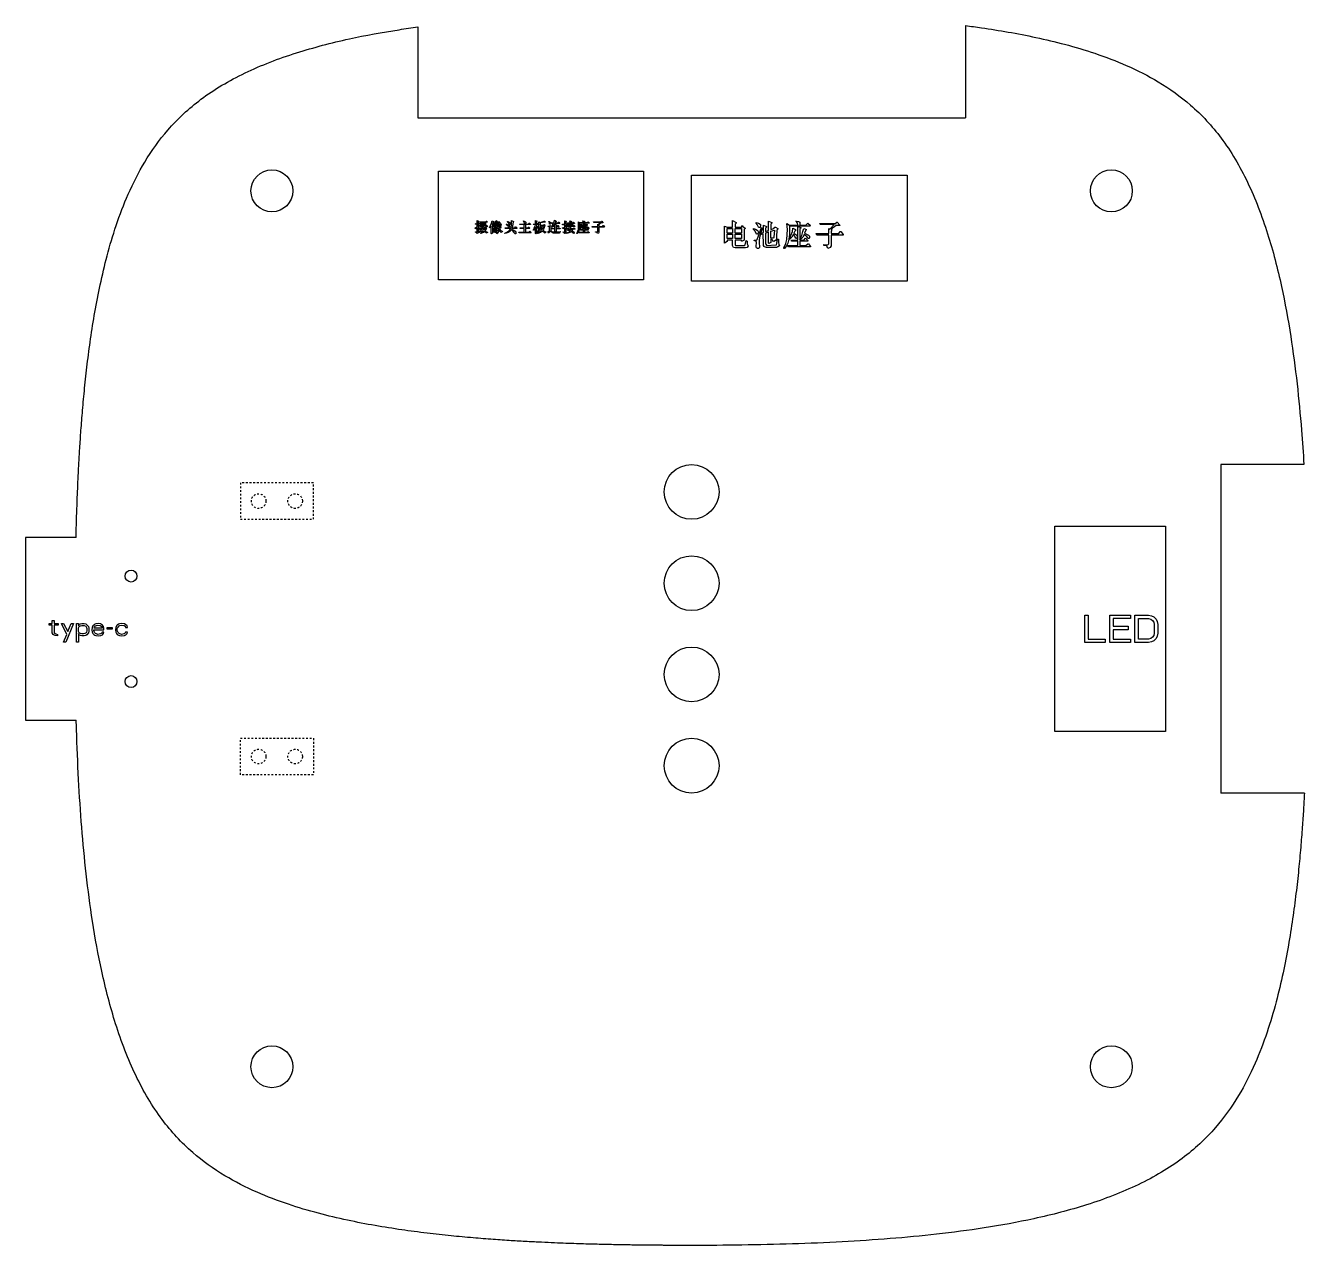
# Model space of a CAD drawing. Header units: millimetres. Extents: x 144 to 375, y 117 to 190.
# Drawn here: x 143.9 to 214, y 116.8 to 183.6 of the extents above; entities that cross this region are included whole.
import ezdxf

# ---------------------------------------------------------------- set-up
doc = ezdxf.new("R2010")
doc.units = ezdxf.units.MM
doc.linetypes.add('HIDDEN', pattern=[0.2, 0.1, -0.1])
doc.layers.add('DEFAULT_2', color=8, linetype='HIDDEN')

msp = doc.modelspace()

# ---------------------------------------------------------------- linework, layer by layer
at = {"color": 7, "linetype": 'Continuous'}
for p, q in [((195.372, 183.628), (195.372, 178.571)), ((165.372, 183.552), (165.372, 178.571)), ((165.372, 178.571), (195.372, 178.571)), ((213.923, 159.571), (209.372, 159.571)), ((209.372, 159.571), (209.372, 141.571)), ((143.872, 155.571), (143.872, 145.571)), ((146.638, 155.571), (143.872, 155.571)), ((143.872, 145.571), (146.648, 145.571)), ((213.953, 141.571), (209.372, 141.571))]:
    msp.add_line(p, q, dxfattribs=at)
at = {"color": 4, "linetype": 'Continuous'}
for p, q in [((166.501, 169.694), (166.501, 175.644)), ((166.501, 175.644), (177.739, 175.644)), ((177.739, 175.644), (177.739, 169.694)), ((180.372, 169.613), (180.372, 175.439)), ((180.372, 175.439), (192.19, 175.439)), ((192.19, 175.439), (192.19, 169.613)), ((168.501, 172.537), (168.615, 172.6)), ((168.539, 172.486), (168.501, 172.537)), ((168.539, 172.74), (168.513, 172.765)), ((168.513, 172.765), (168.615, 172.765)), ((168.615, 172.74), (168.539, 172.74)), ((168.615, 172.549), (168.539, 172.486)), ((168.615, 172.765), (168.615, 172.943)), ((168.615, 172.943), (168.691, 172.918)), ((168.615, 172.6), (168.615, 172.74)), ((168.615, 172.321), (168.615, 172.549)), ((168.691, 172.905), (168.678, 172.88)), ((168.678, 172.88), (168.678, 172.765)), ((168.678, 172.765), (168.691, 172.765)), ((168.678, 172.74), (168.678, 172.626)), ((168.767, 172.74), (168.678, 172.74)), ((168.678, 172.626), (168.755, 172.664)), ((168.767, 172.651), (168.678, 172.588)), ((168.678, 172.588), (168.678, 172.296)), ((168.691, 172.918), (168.691, 172.905)), ((168.691, 172.765), (168.729, 172.803)), ((168.716, 172.524), (168.704, 172.549)), ((168.704, 172.549), (168.856, 172.549)), ((168.856, 172.524), (168.716, 172.524)), ((168.729, 172.803), (168.78, 172.753)), ((168.755, 172.854), (168.742, 172.88)), ((168.742, 172.88), (169.085, 172.88)), ((168.755, 172.486), (168.742, 172.499)), ((168.742, 172.499), (168.755, 172.499)), ((168.818, 172.854), (168.755, 172.854)), ((168.755, 172.664), (168.767, 172.664)), ((168.755, 172.499), (168.831, 172.448)), ((168.805, 172.41), (168.755, 172.486)), ((168.78, 172.753), (168.767, 172.74)), ((168.767, 172.664), (168.767, 172.651)), ((168.78, 172.626), (168.767, 172.651)), ((168.767, 172.651), (168.818, 172.651)), ((169.009, 172.626), (168.78, 172.626)), ((168.78, 172.372), (168.805, 172.41)), ((168.818, 172.651), (168.818, 172.854)), ((168.831, 172.448), (168.856, 172.524)), ((168.856, 172.549), (168.869, 172.575)), ((168.869, 172.575), (168.882, 172.575)), ((168.894, 172.511), (168.869, 172.41)), ((168.869, 172.41), (168.894, 172.384)), ((168.882, 172.803), (168.882, 172.854)), ((168.882, 172.854), (169.009, 172.854)), ((169.009, 172.803), (168.882, 172.803)), ((168.882, 172.727), (168.882, 172.778)), ((168.882, 172.778), (169.009, 172.778)), ((169.009, 172.727), (168.882, 172.727)), ((168.882, 172.651), (168.882, 172.702)), ((168.882, 172.702), (169.009, 172.702)), ((169.009, 172.651), (168.882, 172.651)), ((168.882, 172.575), (168.92, 172.524)), ((168.92, 172.524), (168.894, 172.511)), ((168.92, 172.524), (168.92, 172.549)), ((168.92, 172.549), (169.072, 172.549)), ((168.958, 172.524), (168.92, 172.524)), ((168.97, 172.473), (168.958, 172.524)), ((168.996, 172.397), (168.97, 172.473)), ((169.021, 172.422), (168.983, 172.524)), ((168.983, 172.524), (169.072, 172.524)), ((169.009, 172.854), (169.009, 172.803)), ((169.009, 172.778), (169.009, 172.727)), ((169.009, 172.702), (169.009, 172.651)), ((169.009, 172.562), (169.009, 172.626)), ((169.021, 172.562), (169.009, 172.562)), ((169.072, 172.575), (169.021, 172.562)), ((169.072, 172.524), (169.021, 172.422)), ((169.123, 172.511), (169.059, 172.384)), ((169.072, 172.854), (169.072, 172.651)), ((169.161, 172.854), (169.072, 172.854)), ((169.072, 172.651), (169.11, 172.651)), ((169.072, 172.626), (169.072, 172.575)), ((169.199, 172.626), (169.072, 172.626)), ((169.072, 172.549), (169.097, 172.575)), ((169.085, 172.88), (169.11, 172.918)), ((169.097, 172.575), (169.148, 172.524)), ((169.11, 172.918), (169.123, 172.918)), ((169.11, 172.651), (169.136, 172.689)), ((169.123, 172.918), (169.174, 172.867)), ((169.148, 172.524), (169.123, 172.511)), ((169.136, 172.689), (169.199, 172.626)), ((169.174, 172.867), (169.161, 172.854)), ((169.288, 172.549), (169.351, 172.676)), ((169.339, 172.588), (169.288, 172.537)), ((169.288, 172.537), (169.288, 172.549)), ((169.389, 172.651), (169.339, 172.588)), ((169.351, 172.676), (169.402, 172.803)), ((169.389, 172.232), (169.389, 172.651)), ((169.402, 172.803), (169.44, 172.93)), ((169.44, 172.93), (169.516, 172.892)), ((169.491, 172.842), (169.44, 172.727)), ((169.44, 172.727), (169.466, 172.715)), ((169.466, 172.702), (169.453, 172.676)), ((169.453, 172.676), (169.453, 172.245)), ((169.466, 172.715), (169.466, 172.702)), ((169.478, 172.727), (169.567, 172.803)), ((169.542, 172.74), (169.478, 172.715)), ((169.478, 172.715), (169.478, 172.727)), ((169.478, 172.499), (169.555, 172.524)), ((169.478, 172.486), (169.478, 172.499)), ((169.491, 172.473), (169.478, 172.486)), ((169.478, 172.397), (169.491, 172.41)), ((169.516, 172.88), (169.491, 172.842)), ((169.529, 172.486), (169.491, 172.473)), ((169.491, 172.41), (169.58, 172.461)), ((169.58, 172.41), (169.491, 172.384)), ((169.516, 172.892), (169.516, 172.88)), ((169.593, 172.511), (169.529, 172.486)), ((169.542, 172.575), (169.542, 172.74)), ((169.555, 172.575), (169.542, 172.575)), ((169.593, 172.588), (169.555, 172.575)), ((169.555, 172.524), (169.618, 172.575)), ((169.567, 172.803), (169.631, 172.88)), ((169.567, 172.359), (169.643, 172.41)), ((169.58, 172.765), (169.643, 172.829)), ((169.593, 172.753), (169.58, 172.765)), ((169.58, 172.461), (169.656, 172.511)), ((169.643, 172.448), (169.58, 172.41)), ((169.72, 172.753), (169.593, 172.753)), ((169.593, 172.651), (169.593, 172.727)), ((169.593, 172.727), (169.694, 172.727)), ((169.682, 172.651), (169.593, 172.651)), ((169.593, 172.626), (169.593, 172.588)), ((169.656, 172.626), (169.593, 172.626)), ((169.669, 172.562), (169.593, 172.511)), ((169.618, 172.575), (169.656, 172.626)), ((169.631, 172.88), (169.656, 172.943)), ((169.643, 172.829), (169.783, 172.829)), ((169.707, 172.511), (169.643, 172.448)), ((169.643, 172.41), (169.72, 172.486)), ((169.656, 172.943), (169.72, 172.905)), ((169.656, 172.511), (169.682, 172.537)), ((169.732, 172.422), (169.656, 172.359)), ((169.682, 172.537), (169.669, 172.562)), ((169.694, 172.88), (169.682, 172.854)), ((169.682, 172.854), (169.796, 172.854)), ((169.694, 172.727), (169.682, 172.651)), ((169.72, 172.905), (169.694, 172.88)), ((169.72, 172.626), (169.694, 172.588)), ((169.694, 172.588), (169.745, 172.537)), ((169.72, 172.486), (169.707, 172.511)), ((169.745, 172.791), (169.72, 172.753)), ((169.872, 172.626), (169.72, 172.626)), ((169.72, 172.321), (169.732, 172.422)), ((169.732, 172.651), (169.758, 172.727)), ((169.872, 172.651), (169.732, 172.651)), ((169.783, 172.829), (169.745, 172.791)), ((169.745, 172.537), (169.77, 172.524)), ((169.809, 172.791), (169.758, 172.753)), ((169.758, 172.753), (169.859, 172.753)), ((169.758, 172.727), (169.872, 172.727)), ((169.77, 172.524), (169.872, 172.6)), ((169.77, 172.499), (169.796, 172.41)), ((169.796, 172.499), (169.77, 172.499)), ((169.796, 172.41), (169.783, 172.321)), ((169.796, 172.854), (169.821, 172.892)), ((169.809, 172.435), (169.796, 172.499)), ((169.872, 172.829), (169.809, 172.791)), ((169.847, 172.372), (169.809, 172.435)), ((169.821, 172.892), (169.821, 172.88)), ((169.821, 172.88), (169.885, 172.829)), ((169.885, 172.524), (169.821, 172.511)), ((169.821, 172.511), (169.872, 172.435)), ((169.859, 172.753), (169.885, 172.791)), ((169.885, 172.829), (169.872, 172.829)), ((169.872, 172.727), (169.872, 172.651)), ((169.872, 172.613), (169.872, 172.626)), ((169.923, 172.626), (169.872, 172.613)), ((169.872, 172.6), (169.923, 172.562)), ((169.872, 172.435), (169.91, 172.397)), ((169.885, 172.791), (169.936, 172.753)), ((169.923, 172.549), (169.885, 172.524)), ((169.948, 172.753), (169.923, 172.727)), ((169.923, 172.727), (169.923, 172.626)), ((169.923, 172.562), (169.923, 172.549)), ((169.936, 172.753), (169.948, 172.753)), ((170.164, 172.511), (170.139, 172.537)), ((170.139, 172.537), (170.469, 172.537)), ((170.456, 172.511), (170.164, 172.511)), ((170.215, 172.727), (170.228, 172.74)), ((170.329, 172.613), (170.215, 172.727)), ((170.228, 172.74), (170.342, 172.689)), ((170.278, 172.88), (170.278, 172.892)), ((170.278, 172.892), (170.291, 172.892)), ((170.291, 172.867), (170.278, 172.88)), ((170.291, 172.892), (170.405, 172.842)), ((170.329, 172.816), (170.291, 172.867)), ((170.367, 172.753), (170.329, 172.816)), ((170.342, 172.575), (170.329, 172.613)), ((170.342, 172.689), (170.38, 172.676)), ((170.355, 172.562), (170.342, 172.575)), ((170.38, 172.575), (170.355, 172.562)), ((170.355, 172.372), (170.418, 172.435)), ((170.38, 172.727), (170.367, 172.753)), ((170.393, 172.715), (170.38, 172.727)), ((170.38, 172.676), (170.393, 172.651)), ((170.393, 172.613), (170.38, 172.575)), ((170.418, 172.715), (170.393, 172.715)), ((170.393, 172.651), (170.393, 172.613)), ((170.405, 172.842), (170.431, 172.791)), ((170.431, 172.753), (170.418, 172.715)), ((170.418, 172.435), (170.456, 172.511)), ((170.494, 172.435), (170.418, 172.346)), ((170.431, 172.791), (170.431, 172.753)), ((170.469, 172.537), (170.494, 172.664)), ((170.494, 172.664), (170.507, 172.943)), ((170.57, 172.384), (170.494, 172.435)), ((170.507, 172.943), (170.609, 172.892)), ((170.532, 172.511), (170.507, 172.473)), ((170.507, 172.473), (170.621, 172.41)), ((170.596, 172.854), (170.532, 172.537)), ((170.532, 172.537), (170.685, 172.537)), ((170.799, 172.511), (170.532, 172.511)), ((170.609, 172.88), (170.596, 172.854)), ((170.609, 172.892), (170.609, 172.88)), ((170.621, 172.41), (170.71, 172.359)), ((170.685, 172.537), (170.723, 172.6)), ((170.723, 172.6), (170.736, 172.6)), ((170.736, 172.6), (170.812, 172.524)), ((170.812, 172.524), (170.799, 172.511)), ((170.951, 172.727), (170.939, 172.753)), ((170.939, 172.753), (171.421, 172.753)), ((171.193, 172.727), (170.951, 172.727)), ((170.977, 172.511), (170.977, 172.537)), ((170.977, 172.537), (171.193, 172.537)), ((171.193, 172.511), (170.977, 172.511)), ((171.155, 172.918), (171.167, 172.93)), ((171.193, 172.842), (171.155, 172.918)), ((171.167, 172.93), (171.231, 172.892)), ((171.205, 172.803), (171.193, 172.842)), ((171.193, 172.537), (171.193, 172.727)), ((171.193, 172.308), (171.193, 172.511)), ((171.218, 172.778), (171.205, 172.803)), ((171.231, 172.765), (171.218, 172.778)), ((171.231, 172.892), (171.269, 172.867)), ((171.256, 172.778), (171.231, 172.765)), ((171.282, 172.803), (171.256, 172.778)), ((171.269, 172.867), (171.282, 172.854)), ((171.269, 172.727), (171.269, 172.537)), ((171.536, 172.727), (171.269, 172.727)), ((171.269, 172.537), (171.396, 172.537)), ((171.269, 172.511), (171.269, 172.308)), ((171.485, 172.511), (171.269, 172.511)), ((171.282, 172.854), (171.282, 172.803)), ((171.396, 172.537), (171.434, 172.588)), ((171.421, 172.753), (171.472, 172.803)), ((171.434, 172.588), (171.447, 172.588)), ((171.447, 172.588), (171.497, 172.524)), ((171.472, 172.803), (171.485, 172.803)), ((171.485, 172.803), (171.548, 172.74)), ((171.497, 172.524), (171.485, 172.511)), ((171.548, 172.74), (171.536, 172.727)), ((171.701, 172.727), (171.688, 172.753)), ((171.688, 172.753), (171.815, 172.753)), ((171.688, 172.41), (171.751, 172.524)), ((171.701, 172.41), (171.688, 172.41)), ((171.815, 172.727), (171.701, 172.727)), ((171.777, 172.499), (171.701, 172.41)), ((171.751, 172.524), (171.789, 172.626)), ((171.815, 172.575), (171.777, 172.499)), ((171.789, 172.626), (171.815, 172.727)), ((171.815, 172.753), (171.815, 172.943)), ((171.815, 172.943), (171.904, 172.905)), ((171.815, 172.232), (171.815, 172.575)), ((171.904, 172.905), (171.878, 172.867)), ((171.878, 172.867), (171.878, 172.753)), ((171.878, 172.753), (171.916, 172.753)), ((171.878, 172.727), (171.878, 172.638)), ((171.993, 172.727), (171.878, 172.727)), ((171.878, 172.638), (171.929, 172.626)), ((171.878, 172.613), (171.878, 172.245)), ((171.916, 172.575), (171.878, 172.613)), ((171.916, 172.753), (171.942, 172.791)), ((171.929, 172.537), (171.916, 172.575)), ((171.929, 172.626), (171.967, 172.6)), ((171.942, 172.511), (171.929, 172.537)), ((171.942, 172.791), (171.955, 172.791)), ((171.955, 172.511), (171.942, 172.511)), ((171.955, 172.791), (171.993, 172.74)), ((171.98, 172.524), (171.955, 172.511)), ((171.955, 172.359), (171.993, 172.435)), ((171.967, 172.6), (171.993, 172.549)), ((171.993, 172.549), (171.98, 172.524)), ((171.993, 172.74), (171.993, 172.727)), ((171.993, 172.435), (172.005, 172.537)), ((172.005, 172.537), (172.005, 172.88)), ((172.005, 172.88), (172.069, 172.842)), ((172.056, 172.486), (172.005, 172.359)), ((172.069, 172.651), (172.056, 172.486)), ((172.069, 172.842), (172.297, 172.918)), ((172.348, 172.854), (172.069, 172.816)), ((172.069, 172.816), (172.069, 172.689)), ((172.069, 172.689), (172.247, 172.689)), ((172.094, 172.651), (172.069, 172.651)), ((172.107, 172.537), (172.094, 172.651)), ((172.094, 172.346), (172.145, 172.41)), ((172.12, 172.473), (172.107, 172.537)), ((172.12, 172.6), (172.12, 172.651)), ((172.12, 172.651), (172.234, 172.651)), ((172.158, 172.511), (172.12, 172.6)), ((172.145, 172.41), (172.12, 172.473)), ((172.183, 172.461), (172.158, 172.511)), ((172.209, 172.511), (172.183, 172.461)), ((172.221, 172.562), (172.209, 172.511)), ((172.234, 172.651), (172.221, 172.562)), ((172.259, 172.473), (172.221, 172.41)), ((172.221, 172.41), (172.272, 172.372)), ((172.247, 172.689), (172.272, 172.727)), ((172.285, 172.537), (172.259, 172.473)), ((172.272, 172.727), (172.285, 172.727)), ((172.285, 172.727), (172.336, 172.664)), ((172.31, 172.638), (172.285, 172.537)), ((172.297, 172.918), (172.31, 172.918)), ((172.31, 172.918), (172.348, 172.867)), ((172.336, 172.664), (172.31, 172.638)), ((172.348, 172.867), (172.348, 172.854)), ((172.501, 172.613), (172.488, 172.638)), ((172.488, 172.638), (172.589, 172.638)), ((172.589, 172.613), (172.501, 172.613)), ((172.539, 172.88), (172.539, 172.892)), ((172.539, 172.892), (172.564, 172.892)), ((172.577, 172.842), (172.539, 172.88)), ((172.564, 172.892), (172.628, 172.854)), ((172.577, 172.765), (172.577, 172.842)), ((172.589, 172.753), (172.577, 172.765)), ((172.628, 172.753), (172.589, 172.753)), ((172.589, 172.638), (172.615, 172.676)), ((172.589, 172.384), (172.589, 172.613)), ((172.615, 172.676), (172.628, 172.676)), ((172.628, 172.854), (172.653, 172.829)), ((172.653, 172.778), (172.628, 172.753)), ((172.628, 172.676), (172.678, 172.626)), ((172.653, 172.829), (172.666, 172.803)), ((172.666, 172.803), (172.653, 172.778)), ((172.678, 172.626), (172.653, 172.6)), ((172.653, 172.6), (172.653, 172.397)), ((172.691, 172.486), (172.678, 172.511)), ((172.678, 172.511), (172.882, 172.511)), ((172.704, 172.778), (172.691, 172.816)), ((172.691, 172.816), (172.818, 172.816)), ((172.882, 172.486), (172.691, 172.486)), ((172.793, 172.778), (172.704, 172.778)), ((172.704, 172.626), (172.729, 172.638)), ((172.742, 172.575), (172.704, 172.626)), ((172.729, 172.638), (172.793, 172.778)), ((172.78, 172.613), (172.742, 172.575)), ((172.882, 172.613), (172.78, 172.613)), ((172.869, 172.778), (172.793, 172.638)), ((172.793, 172.638), (172.882, 172.638)), ((172.818, 172.816), (172.856, 172.956)), ((172.856, 172.956), (172.945, 172.905)), ((173.148, 172.778), (172.869, 172.778)), ((172.882, 172.638), (172.882, 172.74)), ((172.882, 172.74), (172.97, 172.715)), ((172.882, 172.511), (172.882, 172.613)), ((172.882, 172.334), (172.882, 172.486)), ((172.92, 172.867), (172.894, 172.816)), ((172.894, 172.816), (173.034, 172.816)), ((172.945, 172.892), (172.92, 172.867)), ((172.945, 172.905), (172.945, 172.892)), ((172.97, 172.702), (172.945, 172.676)), ((172.945, 172.676), (172.945, 172.638)), ((172.945, 172.638), (173.009, 172.638)), ((172.945, 172.613), (172.945, 172.511)), ((173.097, 172.613), (172.945, 172.613)), ((172.945, 172.511), (173.047, 172.511)), ((172.945, 172.486), (172.945, 172.346)), ((173.161, 172.486), (172.945, 172.486)), ((172.97, 172.715), (172.97, 172.702)), ((173.009, 172.638), (173.047, 172.676)), ((173.034, 172.816), (173.085, 172.854)), ((173.047, 172.676), (173.059, 172.676)), ((173.047, 172.511), (173.085, 172.562)), ((173.059, 172.676), (173.11, 172.626)), ((173.085, 172.854), (173.097, 172.854)), ((173.085, 172.562), (173.097, 172.549)), ((173.097, 172.854), (173.148, 172.791)), ((173.11, 172.626), (173.097, 172.613)), ((173.097, 172.549), (173.161, 172.499)), ((173.148, 172.791), (173.148, 172.778)), ((173.161, 172.499), (173.161, 172.486)), ((173.288, 172.549), (173.415, 172.575)), ((173.313, 172.486), (173.288, 172.549)), ((173.301, 172.715), (173.301, 172.74)), ((173.301, 172.74), (173.415, 172.74)), ((173.415, 172.715), (173.301, 172.715)), ((173.415, 172.524), (173.313, 172.486)), ((173.415, 172.74), (173.415, 172.93)), ((173.415, 172.93), (173.491, 172.905)), ((173.415, 172.575), (173.415, 172.715)), ((173.415, 172.321), (173.415, 172.524)), ((173.491, 172.892), (173.478, 172.867)), ((173.478, 172.867), (173.478, 172.74)), ((173.478, 172.74), (173.504, 172.74)), ((173.478, 172.715), (173.478, 172.588)), ((173.593, 172.715), (173.478, 172.715)), ((173.478, 172.588), (173.555, 172.613)), ((173.567, 172.6), (173.478, 172.549)), ((173.478, 172.549), (173.478, 172.308)), ((173.491, 172.905), (173.491, 172.892)), ((173.504, 172.74), (173.529, 172.791)), ((173.504, 172.473), (173.504, 172.511)), ((173.504, 172.511), (173.643, 172.511)), ((173.631, 172.473), (173.504, 172.473)), ((173.516, 172.626), (173.516, 172.651)), ((173.516, 172.651), (173.758, 172.651)), ((173.682, 172.626), (173.516, 172.626)), ((173.529, 172.791), (173.593, 172.727)), ((173.555, 172.613), (173.567, 172.6)), ((173.58, 172.791), (173.567, 172.816)), ((173.567, 172.816), (173.859, 172.816)), ((173.809, 172.791), (173.58, 172.791)), ((173.593, 172.727), (173.593, 172.715)), ((173.593, 172.397), (173.631, 172.473)), ((173.605, 172.765), (173.618, 172.778)), ((173.643, 172.715), (173.605, 172.765)), ((173.618, 172.778), (173.631, 172.778)), ((173.631, 172.778), (173.694, 172.74)), ((173.643, 172.664), (173.643, 172.715)), ((173.656, 172.651), (173.643, 172.664)), ((173.643, 172.511), (173.682, 172.626)), ((173.656, 172.41), (173.694, 172.473)), ((173.745, 172.384), (173.656, 172.41)), ((173.694, 172.918), (173.694, 172.93)), ((173.694, 172.93), (173.758, 172.905)), ((173.72, 172.842), (173.694, 172.918)), ((173.694, 172.74), (173.694, 172.715)), ((173.694, 172.715), (173.707, 172.689)), ((173.707, 172.689), (173.694, 172.651)), ((173.694, 172.473), (173.796, 172.473)), ((173.732, 172.575), (173.707, 172.511)), ((173.707, 172.511), (173.885, 172.511)), ((173.745, 172.829), (173.72, 172.842)), ((173.72, 172.626), (173.758, 172.6)), ((173.986, 172.626), (173.72, 172.626)), ((173.758, 172.588), (173.732, 172.575)), ((173.77, 172.829), (173.745, 172.829)), ((173.796, 172.473), (173.745, 172.384)), ((173.758, 172.905), (173.783, 172.892)), ((173.758, 172.651), (173.809, 172.791)), ((173.758, 172.6), (173.758, 172.588)), ((173.796, 172.842), (173.77, 172.829)), ((173.783, 172.892), (173.796, 172.867)), ((173.796, 172.867), (173.796, 172.842)), ((173.847, 172.715), (173.796, 172.651)), ((173.796, 172.651), (173.885, 172.651)), ((173.859, 172.473), (173.809, 172.372)), ((173.821, 172.791), (173.885, 172.753)), ((173.948, 172.791), (173.821, 172.791)), ((173.885, 172.74), (173.847, 172.715)), ((173.859, 172.816), (173.897, 172.854)), ((173.974, 172.473), (173.859, 172.473)), ((173.885, 172.753), (173.885, 172.74)), ((173.885, 172.651), (173.91, 172.689)), ((173.885, 172.511), (173.91, 172.549)), ((173.897, 172.854), (173.961, 172.803)), ((173.91, 172.689), (173.923, 172.689)), ((173.91, 172.549), (173.923, 172.549)), ((173.923, 172.689), (173.986, 172.626)), ((173.923, 172.549), (173.986, 172.486)), ((173.961, 172.803), (173.948, 172.791)), ((173.986, 172.486), (173.974, 172.473)), ((174.139, 172.359), (174.164, 172.461)), ((174.177, 172.715), (174.164, 172.867)), ((174.164, 172.867), (174.228, 172.829)), ((174.164, 172.461), (174.177, 172.715)), ((174.215, 172.473), (174.189, 172.372)), ((174.228, 172.588), (174.215, 172.473)), ((174.228, 172.829), (174.443, 172.829)), ((174.228, 172.803), (174.228, 172.588)), ((174.748, 172.803), (174.228, 172.803)), ((174.228, 172.473), (174.266, 172.562)), ((174.291, 172.524), (174.228, 172.461)), ((174.228, 172.461), (174.228, 172.473)), ((174.266, 172.562), (174.304, 172.664)), ((174.278, 172.422), (174.278, 172.448)), ((174.278, 172.448), (174.443, 172.448)), ((174.443, 172.422), (174.278, 172.422)), ((174.329, 172.6), (174.291, 172.524)), ((174.304, 172.664), (174.316, 172.753)), ((174.316, 172.753), (174.38, 172.715)), ((174.367, 172.537), (174.329, 172.6)), ((174.367, 172.676), (174.342, 172.626)), ((174.342, 172.626), (174.393, 172.588)), ((174.393, 172.702), (174.367, 172.676)), ((174.393, 172.499), (174.367, 172.537)), ((174.38, 172.715), (174.393, 172.702)), ((174.405, 172.918), (174.393, 172.93)), ((174.393, 172.93), (174.456, 172.918)), ((174.393, 172.588), (174.418, 172.562)), ((174.405, 172.486), (174.393, 172.499)), ((174.431, 172.88), (174.405, 172.918)), ((174.418, 172.499), (174.405, 172.486)), ((174.418, 172.562), (174.431, 172.537)), ((174.431, 172.537), (174.418, 172.499)), ((174.443, 172.842), (174.431, 172.88)), ((174.443, 172.829), (174.443, 172.842)), ((174.443, 172.448), (174.443, 172.791)), ((174.443, 172.791), (174.52, 172.765)), ((174.443, 172.308), (174.443, 172.422)), ((174.456, 172.918), (174.494, 172.905)), ((174.494, 172.905), (174.494, 172.829)), ((174.494, 172.829), (174.647, 172.829)), ((174.52, 172.753), (174.494, 172.74)), ((174.494, 172.74), (174.494, 172.448)), ((174.494, 172.473), (174.545, 172.562)), ((174.507, 172.461), (174.494, 172.473)), ((174.494, 172.448), (174.596, 172.448)), ((174.494, 172.422), (174.494, 172.308)), ((174.697, 172.422), (174.494, 172.422)), ((174.57, 172.524), (174.507, 172.461)), ((174.52, 172.765), (174.52, 172.753)), ((174.545, 172.562), (174.57, 172.664)), ((174.57, 172.664), (174.596, 172.74)), ((174.609, 172.6), (174.57, 172.524)), ((174.596, 172.74), (174.659, 172.715)), ((174.596, 172.448), (174.634, 172.499)), ((174.647, 172.702), (174.609, 172.626)), ((174.609, 172.626), (174.71, 172.575)), ((174.621, 172.575), (174.609, 172.6)), ((174.672, 172.537), (174.621, 172.575)), ((174.634, 172.499), (174.697, 172.435)), ((174.647, 172.829), (174.697, 172.88)), ((174.659, 172.715), (174.647, 172.702)), ((174.697, 172.499), (174.672, 172.537)), ((174.697, 172.88), (174.761, 172.816)), ((174.71, 172.486), (174.697, 172.499)), ((174.697, 172.435), (174.697, 172.422)), ((174.71, 172.575), (174.736, 172.549)), ((174.723, 172.486), (174.71, 172.486)), ((174.736, 172.511), (174.723, 172.486)), ((174.736, 172.549), (174.736, 172.511)), ((174.761, 172.816), (174.748, 172.803)), ((174.926, 172.575), (174.913, 172.613)), ((174.913, 172.613), (175.231, 172.613)), ((175.231, 172.575), (174.926, 172.575)), ((175.015, 172.842), (175.002, 172.867)), ((175.002, 172.867), (175.409, 172.867)), ((175.37, 172.842), (175.015, 172.842)), ((175.231, 172.613), (175.231, 172.74)), ((175.231, 172.74), (175.256, 172.727)), ((175.231, 172.346), (175.231, 172.575)), ((175.256, 172.727), (175.37, 172.842)), ((175.421, 172.816), (175.294, 172.727)), ((175.294, 172.727), (175.307, 172.702)), ((175.307, 172.702), (175.294, 172.676)), ((175.294, 172.676), (175.294, 172.613)), ((175.294, 172.613), (175.485, 172.613)), ((175.294, 172.575), (175.294, 172.296)), ((175.599, 172.575), (175.294, 172.575)), ((175.409, 172.867), (175.434, 172.905)), ((175.51, 172.816), (175.421, 172.816)), ((175.434, 172.905), (175.447, 172.905)), ((175.447, 172.905), (175.51, 172.829)), ((175.485, 172.613), (175.523, 172.664)), ((175.51, 172.829), (175.51, 172.816)), ((175.523, 172.664), (175.536, 172.664)), ((175.536, 172.664), (175.599, 172.588)), ((175.599, 172.588), (175.599, 172.575)), ((182.182, 171.713), (182.182, 172.641)), ((182.182, 172.641), (182.318, 172.587)), ((182.318, 172.587), (182.618, 172.587)), ((182.318, 172.259), (182.318, 172.505)), ((182.318, 172.505), (182.618, 172.505)), ((182.618, 172.587), (182.618, 172.942)), ((182.618, 172.942), (182.81, 172.833)), ((182.618, 172.505), (182.618, 172.259)), ((182.81, 172.805), (182.755, 172.751)), ((182.755, 172.751), (182.755, 172.587)), ((182.755, 172.587), (183.11, 172.587)), ((182.755, 172.259), (182.755, 172.505)), ((182.755, 172.505), (183.11, 172.505)), ((182.81, 172.833), (182.81, 172.805)), ((183.11, 172.587), (183.164, 172.669)), ((183.11, 172.505), (183.11, 172.259)), ((183.164, 172.669), (183.164, 172.641)), ((183.164, 172.641), (183.301, 172.532)), ((183.301, 172.505), (183.246, 172.45)), ((183.246, 172.45), (183.246, 171.877)), ((183.301, 172.532), (183.301, 172.505)), ((183.765, 172.45), (183.765, 172.505)), ((183.765, 172.505), (183.874, 172.478)), ((183.847, 172.368), (183.765, 172.45)), ((183.874, 172.478), (183.956, 172.423)), ((183.902, 172.805), (183.902, 172.833)), ((183.902, 172.833), (184.038, 172.805)), ((183.956, 172.723), (183.902, 172.805)), ((184.038, 172.587), (183.956, 172.723)), ((183.956, 171.904), (184.202, 172.56)), ((183.956, 172.423), (184.011, 172.368)), ((184.038, 172.805), (184.12, 172.751)), ((184.065, 172.56), (184.038, 172.587)), ((184.12, 172.56), (184.065, 172.56)), ((184.229, 172.532), (184.093, 172.013)), ((184.12, 172.751), (184.147, 172.723)), ((184.147, 172.669), (184.12, 172.56)), ((184.147, 172.723), (184.147, 172.669)), ((184.202, 172.56), (184.229, 172.532)), ((184.311, 172.286), (184.311, 172.696)), ((184.311, 172.696), (184.475, 172.614)), ((184.475, 172.587), (184.42, 172.532)), ((184.42, 172.532), (184.42, 172.341)), ((184.475, 172.614), (184.475, 172.587)), ((184.584, 172.396), (184.584, 172.914)), ((184.584, 172.914), (184.775, 172.833)), ((184.775, 172.805), (184.721, 172.751)), ((184.721, 172.751), (184.721, 172.45)), ((184.721, 172.45), (184.884, 172.505)), ((184.721, 172.368), (184.912, 172.423)), ((184.775, 172.833), (184.775, 172.805)), ((184.884, 172.505), (184.939, 172.587)), ((184.912, 172.423), (184.884, 172.041)), ((184.939, 172.587), (184.966, 172.587)), ((184.966, 172.587), (185.103, 172.505)), ((185.048, 172.423), (185.021, 172.068)), ((185.103, 172.478), (185.048, 172.423)), ((185.103, 172.505), (185.103, 172.478)), ((185.622, 172.45), (185.594, 172.778)), ((185.594, 172.778), (185.731, 172.696)), ((185.594, 171.904), (185.622, 172.45)), ((185.731, 172.696), (186.195, 172.696)), ((185.731, 172.641), (185.731, 172.177)), ((186.85, 172.641), (185.731, 172.641)), ((185.895, 172.341), (185.922, 172.532)), ((185.922, 172.532), (186.058, 172.45)), ((186.086, 172.423), (186.031, 172.368)), ((186.058, 172.45), (186.086, 172.423)), ((186.113, 172.887), (186.086, 172.914)), ((186.086, 172.914), (186.222, 172.887)), ((186.168, 172.805), (186.113, 172.887)), ((186.195, 172.723), (186.168, 172.805)), ((186.195, 172.696), (186.195, 172.723)), ((186.195, 171.877), (186.195, 172.614)), ((186.195, 172.614), (186.359, 172.56)), ((186.222, 172.887), (186.304, 172.86)), ((186.304, 172.86), (186.304, 172.696)), ((186.304, 172.696), (186.632, 172.696)), ((186.359, 172.532), (186.304, 172.505)), ((186.304, 172.505), (186.304, 171.877)), ((186.359, 172.56), (186.359, 172.532)), ((186.468, 172.341), (186.523, 172.505)), ((186.523, 172.505), (186.659, 172.45)), ((186.632, 172.423), (186.55, 172.259)), ((186.632, 172.696), (186.741, 172.805)), ((186.659, 172.45), (186.632, 172.423)), ((186.741, 172.805), (186.877, 172.669)), ((186.877, 172.669), (186.85, 172.641)), ((187.423, 172.723), (187.396, 172.778)), ((187.396, 172.778), (188.27, 172.778)), ((188.188, 172.723), (187.423, 172.723)), ((187.888, 172.232), (187.888, 172.505)), ((187.888, 172.505), (187.942, 172.478)), ((187.942, 172.478), (188.188, 172.723)), ((188.297, 172.669), (188.024, 172.478)), ((188.024, 172.478), (188.051, 172.423)), ((188.051, 172.423), (188.024, 172.368)), ((188.27, 172.778), (188.324, 172.86)), ((188.488, 172.669), (188.297, 172.669)), ((188.324, 172.86), (188.352, 172.86)), ((188.352, 172.86), (188.488, 172.696)), ((188.488, 172.696), (188.488, 172.669)), ((168.526, 172.308), (168.526, 172.321)), ((168.526, 172.321), (168.615, 172.321)), ((168.602, 172.27), (168.526, 172.308)), ((168.602, 172.232), (168.602, 172.27)), ((168.653, 172.257), (168.602, 172.232)), ((168.678, 172.296), (168.653, 172.257)), ((168.678, 172.283), (168.729, 172.321)), ((168.678, 172.27), (168.678, 172.283)), ((168.729, 172.283), (168.678, 172.27)), ((168.729, 172.321), (168.78, 172.372)), ((168.793, 172.321), (168.729, 172.283)), ((168.831, 172.372), (168.793, 172.321)), ((168.805, 172.245), (168.818, 172.257)), ((168.818, 172.232), (168.805, 172.245)), ((168.818, 172.257), (168.907, 172.308)), ((168.907, 172.27), (168.818, 172.232)), ((168.856, 172.334), (168.831, 172.372)), ((168.882, 172.308), (168.856, 172.334)), ((168.894, 172.308), (168.882, 172.308)), ((168.894, 172.384), (168.907, 172.359)), ((168.907, 172.359), (168.894, 172.321)), ((168.894, 172.321), (168.894, 172.308)), ((168.907, 172.308), (168.983, 172.359)), ((168.97, 172.296), (168.907, 172.27)), ((169.021, 172.346), (168.97, 172.296)), ((168.983, 172.359), (168.996, 172.397)), ((169.123, 172.257), (169.021, 172.346)), ((169.059, 172.384), (169.097, 172.346)), ((169.097, 172.346), (169.123, 172.334)), ((169.123, 172.334), (169.186, 172.308)), ((169.136, 172.27), (169.123, 172.257)), ((169.186, 172.296), (169.136, 172.27)), ((169.186, 172.308), (169.186, 172.296)), ((169.402, 172.219), (169.389, 172.232)), ((169.453, 172.245), (169.402, 172.219)), ((169.491, 172.384), (169.478, 172.397)), ((169.478, 172.308), (169.567, 172.359)), ((169.555, 172.308), (169.478, 172.283)), ((169.478, 172.283), (169.478, 172.308)), ((169.656, 172.359), (169.555, 172.308)), ((169.605, 172.296), (169.605, 172.308)), ((169.605, 172.308), (169.707, 172.308)), ((169.656, 172.27), (169.605, 172.296)), ((169.682, 172.245), (169.656, 172.27)), ((169.694, 172.219), (169.682, 172.245)), ((169.758, 172.257), (169.694, 172.219)), ((169.707, 172.308), (169.72, 172.321)), ((169.783, 172.321), (169.758, 172.257)), ((169.936, 172.296), (169.847, 172.372)), ((169.91, 172.397), (169.986, 172.359)), ((169.974, 172.334), (169.936, 172.296)), ((169.999, 172.334), (169.974, 172.334)), ((169.986, 172.359), (169.999, 172.334)), ((170.126, 172.245), (170.139, 172.257)), ((170.139, 172.232), (170.126, 172.245)), ((170.139, 172.257), (170.253, 172.308)), ((170.215, 172.245), (170.139, 172.232)), ((170.316, 172.283), (170.215, 172.245)), ((170.253, 172.308), (170.355, 172.372)), ((170.418, 172.346), (170.316, 172.283)), ((170.647, 172.296), (170.57, 172.384)), ((170.685, 172.219), (170.647, 172.296)), ((170.723, 172.219), (170.685, 172.219)), ((170.71, 172.359), (170.736, 172.308)), ((170.748, 172.257), (170.723, 172.219)), ((170.736, 172.308), (170.748, 172.257)), ((170.913, 172.27), (170.901, 172.308)), ((170.901, 172.308), (171.193, 172.308)), ((171.561, 172.27), (170.913, 172.27)), ((171.269, 172.308), (171.459, 172.308)), ((171.459, 172.308), (171.497, 172.359)), ((171.497, 172.359), (171.51, 172.359)), ((171.51, 172.359), (171.574, 172.283)), ((171.574, 172.283), (171.561, 172.27)), ((171.828, 172.219), (171.815, 172.232)), ((171.878, 172.245), (171.828, 172.219)), ((171.891, 172.27), (171.955, 172.359)), ((171.891, 172.257), (171.891, 172.27)), ((171.904, 172.245), (171.891, 172.257)), ((171.942, 172.283), (171.904, 172.245)), ((171.929, 172.245), (171.942, 172.257)), ((171.942, 172.245), (171.929, 172.245)), ((172.005, 172.359), (171.942, 172.283)), ((171.942, 172.257), (172.031, 172.308)), ((172.005, 172.257), (171.942, 172.245)), ((172.094, 172.283), (172.005, 172.257)), ((172.031, 172.308), (172.094, 172.346)), ((172.196, 172.359), (172.094, 172.283)), ((172.323, 172.245), (172.196, 172.359)), ((172.272, 172.372), (172.323, 172.346)), ((172.323, 172.346), (172.386, 172.321)), ((172.336, 172.27), (172.323, 172.245)), ((172.361, 172.296), (172.336, 172.27)), ((172.386, 172.308), (172.361, 172.296)), ((172.386, 172.321), (172.386, 172.308)), ((172.488, 172.334), (172.589, 172.384)), ((172.526, 172.257), (172.488, 172.334)), ((172.615, 172.346), (172.526, 172.257)), ((172.628, 172.346), (172.615, 172.346)), ((172.666, 172.334), (172.628, 172.346)), ((172.653, 172.397), (172.691, 172.359)), ((172.729, 172.283), (172.666, 172.334)), ((172.691, 172.359), (172.742, 172.334)), ((172.793, 172.257), (172.729, 172.283)), ((172.742, 172.334), (172.793, 172.321)), ((172.793, 172.321), (173.059, 172.321)), ((173.123, 172.257), (172.793, 172.257)), ((172.894, 172.321), (172.882, 172.334)), ((172.945, 172.346), (172.894, 172.321)), ((173.059, 172.321), (173.161, 172.346)), ((173.148, 172.308), (173.123, 172.283)), ((173.123, 172.283), (173.123, 172.257)), ((173.186, 172.334), (173.148, 172.308)), ((173.161, 172.346), (173.186, 172.334)), ((173.326, 172.308), (173.339, 172.321)), ((173.364, 172.283), (173.326, 172.308)), ((173.339, 172.321), (173.402, 172.308)), ((173.389, 172.257), (173.364, 172.283)), ((173.402, 172.232), (173.389, 172.257)), ((173.402, 172.308), (173.415, 172.321)), ((173.453, 172.257), (173.402, 172.232)), ((173.478, 172.308), (173.453, 172.257)), ((173.491, 172.245), (173.478, 172.257)), ((173.478, 172.257), (173.491, 172.257)), ((173.491, 172.257), (173.682, 172.321)), ((173.491, 172.232), (173.491, 172.245)), ((173.593, 172.245), (173.491, 172.232)), ((173.707, 172.359), (173.593, 172.397)), ((173.694, 172.283), (173.593, 172.245)), ((173.682, 172.321), (173.707, 172.359)), ((173.77, 172.334), (173.694, 172.283)), ((173.796, 172.321), (173.77, 172.334)), ((173.885, 172.257), (173.796, 172.321)), ((173.809, 172.372), (173.91, 172.321)), ((173.91, 172.232), (173.885, 172.257)), ((173.91, 172.321), (173.936, 172.296)), ((173.936, 172.257), (173.91, 172.232)), ((173.936, 172.296), (173.936, 172.257)), ((174.088, 172.245), (174.139, 172.359)), ((174.088, 172.232), (174.088, 172.245)), ((174.101, 172.232), (174.088, 172.232)), ((174.151, 172.296), (174.101, 172.232)), ((174.189, 172.372), (174.151, 172.296)), ((174.202, 172.27), (174.177, 172.308)), ((174.177, 172.308), (174.443, 172.308)), ((174.761, 172.27), (174.202, 172.27)), ((174.494, 172.308), (174.647, 172.308)), ((174.647, 172.308), (174.697, 172.346)), ((174.697, 172.346), (174.71, 172.346)), ((174.71, 172.346), (174.761, 172.283)), ((174.761, 172.283), (174.761, 172.27)), ((175.104, 172.308), (175.104, 172.334)), ((175.104, 172.334), (175.205, 172.321)), ((175.18, 172.296), (175.104, 172.308)), ((175.193, 172.27), (175.18, 172.296)), ((175.205, 172.232), (175.193, 172.27)), ((175.205, 172.321), (175.231, 172.346)), ((175.269, 172.257), (175.205, 172.232)), ((175.294, 172.296), (175.269, 172.257)), ((182.318, 171.795), (182.182, 171.713)), ((182.618, 172.259), (182.318, 172.259)), ((182.318, 171.959), (182.318, 172.205)), ((182.318, 172.205), (182.618, 172.205)), ((182.618, 171.959), (182.318, 171.959)), ((182.318, 171.877), (182.318, 171.795)), ((182.618, 171.877), (182.318, 171.877)), ((182.618, 172.205), (182.618, 171.959)), ((182.618, 171.577), (182.618, 171.877)), ((183.11, 172.259), (182.755, 172.259)), ((182.755, 171.959), (182.755, 172.205)), ((182.755, 172.205), (183.11, 172.205)), ((183.11, 171.959), (182.755, 171.959)), ((182.755, 171.877), (182.755, 171.604)), ((183.11, 171.877), (182.755, 171.877)), ((183.11, 172.205), (183.11, 171.959)), ((183.11, 171.822), (183.11, 171.877)), ((183.137, 171.822), (183.11, 171.822)), ((183.246, 171.877), (183.137, 171.822)), ((183.301, 171.604), (183.356, 171.85)), ((183.356, 171.85), (183.41, 171.822)), ((183.41, 171.822), (183.41, 171.659)), ((183.792, 171.85), (183.792, 171.877)), ((183.792, 171.877), (183.929, 171.877)), ((183.902, 171.795), (183.792, 171.85)), ((183.902, 172.232), (183.847, 172.368)), ((183.929, 172.205), (183.902, 172.232)), ((183.929, 171.768), (183.902, 171.795)), ((183.902, 171.549), (183.929, 171.713)), ((183.956, 172.205), (183.929, 172.205)), ((183.929, 171.877), (183.956, 171.904)), ((183.929, 171.713), (183.929, 171.768)), ((184.011, 172.259), (183.956, 172.205)), ((184.011, 172.368), (184.038, 172.314)), ((184.038, 172.314), (184.011, 172.259)), ((184.093, 172.013), (184.065, 171.85)), ((184.065, 171.85), (184.065, 171.713)), ((184.065, 171.713), (184.093, 171.522)), ((184.147, 172.232), (184.311, 172.286)), ((184.202, 172.177), (184.147, 172.232)), ((184.284, 172.205), (184.202, 172.177)), ((184.311, 171.659), (184.284, 172.205)), ((184.42, 172.341), (184.584, 172.396)), ((184.584, 172.314), (184.42, 172.259)), ((184.42, 172.259), (184.42, 171.659)), ((184.584, 171.713), (184.584, 172.314)), ((184.611, 171.686), (184.584, 171.713)), ((184.721, 171.74), (184.611, 171.686)), ((184.721, 171.986), (184.721, 172.368)), ((184.857, 171.986), (184.721, 171.986)), ((184.721, 171.932), (184.721, 171.74)), ((184.83, 171.877), (184.721, 171.932)), ((184.83, 171.822), (184.83, 171.877)), ((184.884, 171.795), (184.83, 171.822)), ((184.884, 172.041), (184.857, 171.986)), ((184.966, 171.85), (184.884, 171.795)), ((185.021, 171.932), (184.966, 171.85)), ((185.021, 172.068), (185.021, 171.932)), ((185.048, 171.686), (185.076, 171.932)), ((185.076, 171.932), (185.13, 171.932)), ((185.13, 171.932), (185.13, 171.74)), ((185.13, 171.74), (185.157, 171.631)), ((185.54, 171.686), (185.594, 171.904)), ((185.649, 171.713), (185.567, 171.549)), ((185.703, 171.932), (185.649, 171.713)), ((185.731, 172.177), (185.703, 171.932)), ((185.731, 171.932), (185.813, 172.123)), ((185.867, 172.041), (185.731, 171.904)), ((185.731, 171.904), (185.731, 171.932)), ((185.813, 172.123), (185.895, 172.341)), ((185.84, 171.822), (185.84, 171.877)), ((185.84, 171.877), (186.195, 171.877)), ((186.195, 171.822), (185.84, 171.822)), ((185.949, 172.205), (185.867, 172.041)), ((186.031, 172.068), (185.949, 172.205)), ((186.031, 172.368), (185.977, 172.259)), ((185.977, 172.259), (186.086, 172.177)), ((186.086, 171.986), (186.031, 172.068)), ((186.086, 172.177), (186.14, 172.123)), ((186.113, 171.959), (186.086, 171.986)), ((186.14, 171.986), (186.113, 171.959)), ((186.14, 172.123), (186.168, 172.068)), ((186.168, 172.068), (186.14, 171.986)), ((186.195, 171.577), (186.195, 171.822)), ((186.304, 171.932), (186.413, 172.123)), ((186.331, 171.904), (186.304, 171.932)), ((186.304, 171.877), (186.523, 171.877)), ((186.304, 171.822), (186.304, 171.577)), ((186.741, 171.822), (186.304, 171.822)), ((186.468, 172.041), (186.331, 171.904)), ((186.413, 172.123), (186.468, 172.341)), ((186.55, 172.205), (186.468, 172.041)), ((186.523, 171.877), (186.604, 171.986)), ((186.55, 172.259), (186.768, 172.15)), ((186.577, 172.15), (186.55, 172.205)), ((186.686, 172.068), (186.577, 172.15)), ((186.604, 171.986), (186.741, 171.85)), ((186.741, 171.986), (186.686, 172.068)), ((186.768, 171.959), (186.741, 171.986)), ((186.741, 171.85), (186.741, 171.822)), ((186.768, 172.15), (186.823, 172.095)), ((186.796, 171.959), (186.768, 171.959)), ((186.823, 172.013), (186.796, 171.959)), ((186.823, 172.095), (186.823, 172.013)), ((187.232, 172.15), (187.205, 172.232)), ((187.205, 172.232), (187.888, 172.232)), ((187.888, 172.15), (187.232, 172.15)), ((187.888, 171.659), (187.888, 172.15)), ((188.024, 172.368), (188.024, 172.232)), ((188.024, 172.232), (188.434, 172.232)), ((188.024, 172.15), (188.024, 171.549)), ((188.679, 172.15), (188.024, 172.15)), ((188.434, 172.232), (188.516, 172.341)), ((188.516, 172.341), (188.543, 172.341)), ((188.543, 172.341), (188.679, 172.177)), ((188.679, 172.177), (188.679, 172.15)), ((182.646, 171.495), (182.618, 171.577)), ((182.673, 171.467), (182.646, 171.495)), ((182.755, 171.44), (182.673, 171.467)), ((182.755, 171.604), (182.782, 171.577)), ((183.328, 171.44), (182.755, 171.44)), ((182.782, 171.577), (183.246, 171.577)), ((183.246, 171.577), (183.301, 171.604)), ((183.41, 171.467), (183.328, 171.44)), ((183.41, 171.659), (183.465, 171.549)), ((183.465, 171.549), (183.41, 171.467)), ((183.902, 171.495), (183.902, 171.549)), ((183.929, 171.44), (183.902, 171.495)), ((183.983, 171.413), (183.929, 171.44)), ((184.038, 171.413), (183.983, 171.413)), ((184.093, 171.467), (184.038, 171.413)), ((184.093, 171.522), (184.093, 171.467)), ((184.311, 171.577), (184.311, 171.659)), ((184.338, 171.522), (184.311, 171.577)), ((184.366, 171.495), (184.338, 171.522)), ((184.475, 171.467), (184.366, 171.495)), ((184.42, 171.659), (184.502, 171.577)), ((185.021, 171.467), (184.475, 171.467)), ((184.502, 171.577), (184.994, 171.604)), ((184.994, 171.604), (185.021, 171.604)), ((185.021, 171.604), (185.048, 171.686)), ((185.103, 171.495), (185.021, 171.467)), ((185.185, 171.549), (185.103, 171.495)), ((185.157, 171.631), (185.212, 171.577)), ((185.212, 171.577), (185.185, 171.549)), ((185.43, 171.44), (185.54, 171.686)), ((185.43, 171.413), (185.43, 171.44)), ((185.458, 171.413), (185.43, 171.413)), ((185.567, 171.549), (185.458, 171.413)), ((185.676, 171.495), (185.622, 171.577)), ((185.622, 171.577), (186.195, 171.577)), ((186.877, 171.495), (185.676, 171.495)), ((186.304, 171.577), (186.632, 171.577)), ((186.632, 171.577), (186.741, 171.659)), ((186.741, 171.659), (186.768, 171.659)), ((186.768, 171.659), (186.877, 171.522)), ((186.877, 171.522), (186.877, 171.495)), ((187.615, 171.577), (187.615, 171.631)), ((187.615, 171.631), (187.833, 171.604)), ((187.778, 171.549), (187.615, 171.577)), ((187.806, 171.495), (187.778, 171.549)), ((187.833, 171.413), (187.806, 171.495)), ((187.833, 171.604), (187.888, 171.659)), ((187.97, 171.467), (187.833, 171.413)), ((188.024, 171.549), (187.97, 171.467)), ((177.739, 169.694), (166.501, 169.694)), ((192.19, 169.613), (180.372, 169.613)), ((200.269, 156.203), (206.335, 156.203)), ((200.269, 144.938), (200.269, 156.203)), ((206.335, 156.203), (206.335, 144.938)), ((145.167, 150.777), (145.167, 150.862)), ((145.167, 150.862), (145.334, 150.862)), ((145.334, 150.777), (145.167, 150.777)), ((145.334, 150.862), (145.334, 151.032)), ((145.334, 151.032), (145.438, 151.032)), ((145.334, 150.351), (145.334, 150.777)), ((145.438, 151.032), (145.438, 150.862)), ((145.438, 150.862), (145.667, 150.862)), ((145.438, 150.777), (145.438, 150.394)), ((145.667, 150.777), (145.438, 150.777)), ((145.667, 150.862), (145.667, 150.777)), ((146.125, 150.266), (145.834, 150.862)), ((145.834, 150.862), (145.959, 150.862)), ((145.959, 150.862), (146.188, 150.415)), ((146.5, 150.862), (146.084, 149.84)), ((146.188, 150.415), (146.375, 150.862)), ((146.375, 150.862), (146.5, 150.862)), ((146.667, 149.84), (146.667, 150.862)), ((146.667, 150.862), (146.771, 150.862)), ((146.771, 150.862), (146.771, 150.734)), ((146.771, 150.734), (146.792, 150.777)), ((146.771, 150.628), (146.813, 150.691)), ((146.792, 150.777), (146.834, 150.819)), ((146.813, 150.691), (146.875, 150.734)), ((146.834, 150.819), (146.875, 150.84)), ((146.875, 150.84), (146.959, 150.862)), ((146.875, 150.734), (146.959, 150.755)), ((146.959, 150.862), (147.084, 150.862)), ((146.959, 150.755), (147.084, 150.755)), ((147.084, 150.862), (147.167, 150.84)), ((147.084, 150.755), (147.167, 150.713)), ((147.167, 150.84), (147.23, 150.798)), ((147.167, 150.713), (147.209, 150.649)), ((147.23, 150.798), (147.292, 150.734)), ((147.292, 150.734), (147.313, 150.691)), ((147.313, 150.691), (147.334, 150.606)), ((147.563, 150.734), (147.521, 150.649)), ((147.605, 150.777), (147.563, 150.734)), ((147.667, 150.819), (147.605, 150.777)), ((147.646, 150.67), (147.709, 150.734)), ((147.73, 150.84), (147.667, 150.819)), ((147.709, 150.734), (147.75, 150.755)), ((147.855, 150.862), (147.73, 150.84)), ((147.75, 150.755), (147.834, 150.777)), ((147.834, 150.777), (147.959, 150.755)), ((147.98, 150.84), (147.855, 150.862)), ((147.959, 150.755), (148.021, 150.713)), ((148.084, 150.777), (147.98, 150.84)), ((148.021, 150.713), (148.063, 150.649)), ((148.146, 150.691), (148.084, 150.777)), ((148.167, 150.606), (148.146, 150.691)), ((148.855, 150.734), (148.813, 150.649)), ((148.896, 150.777), (148.855, 150.734)), ((148.959, 150.819), (148.896, 150.777)), ((148.938, 150.67), (149, 150.734)), ((149.021, 150.84), (148.959, 150.819)), ((149, 150.734), (149.042, 150.755)), ((149.146, 150.862), (149.021, 150.84)), ((149.042, 150.755), (149.125, 150.777)), ((149.125, 150.777), (149.271, 150.755)), ((149.292, 150.84), (149.146, 150.862)), ((149.271, 150.755), (149.334, 150.713)), ((149.375, 150.798), (149.292, 150.84)), ((149.334, 150.713), (149.355, 150.649)), ((149.438, 150.734), (149.375, 150.798)), ((149.459, 150.649), (149.438, 150.734)), ((201.915, 151.321), (202.103, 151.321)), ((201.915, 149.821), (201.915, 151.321)), ((202.103, 151.321), (202.103, 150.012)), ((203.29, 151.321), (204.415, 151.321)), ((203.29, 149.821), (203.29, 151.321)), ((204.415, 151.129), (203.478, 151.129)), ((203.478, 151.129), (203.478, 150.714)), ((203.478, 150.714), (204.29, 150.714)), ((204.29, 150.714), (204.29, 150.523)), ((204.415, 151.321), (204.415, 151.129)), ((204.665, 151.321), (205.415, 151.321)), ((204.665, 149.821), (204.665, 151.321)), ((204.853, 151.129), (205.415, 151.129)), ((204.853, 150.012), (204.853, 151.129)), ((205.415, 151.321), (205.572, 151.289)), ((205.415, 151.129), (205.54, 151.097)), ((205.54, 151.097), (205.634, 151.034)), ((205.572, 151.289), (205.697, 151.225)), ((205.634, 151.034), (205.697, 150.938)), ((205.697, 151.225), (205.822, 151.097)), ((205.697, 150.938), (205.728, 150.81)), ((205.728, 150.81), (205.728, 150.331)), ((205.822, 151.097), (205.884, 150.97)), ((205.884, 150.97), (205.915, 150.81)), ((205.915, 150.81), (205.915, 150.331)), ((145.375, 150.266), (145.334, 150.351)), ((145.438, 150.223), (145.375, 150.266)), ((145.438, 150.394), (145.459, 150.33)), ((145.5, 150.202), (145.438, 150.223)), ((145.459, 150.33), (145.521, 150.287)), ((145.625, 150.181), (145.5, 150.202)), ((145.521, 150.287), (145.625, 150.266)), ((145.625, 150.266), (145.625, 150.181)), ((145.959, 149.84), (146.125, 150.266)), ((146.771, 150.415), (146.771, 150.628)), ((146.813, 150.351), (146.771, 150.415)), ((146.771, 150.309), (146.771, 149.84)), ((146.792, 150.266), (146.771, 150.309)), ((146.834, 150.223), (146.792, 150.266)), ((146.875, 150.309), (146.813, 150.351)), ((146.875, 150.202), (146.834, 150.223)), ((146.959, 150.287), (146.875, 150.309)), ((146.959, 150.181), (146.875, 150.202)), ((147.042, 150.287), (146.959, 150.287)), ((147.084, 150.181), (146.959, 150.181)), ((147.125, 150.309), (147.042, 150.287)), ((147.167, 150.202), (147.084, 150.181)), ((147.188, 150.351), (147.125, 150.309)), ((147.23, 150.245), (147.167, 150.202)), ((147.209, 150.394), (147.188, 150.351)), ((147.209, 150.649), (147.23, 150.585)), ((147.23, 150.457), (147.209, 150.394)), ((147.23, 150.585), (147.23, 150.457)), ((147.313, 150.351), (147.23, 150.245)), ((147.334, 150.436), (147.313, 150.351)), ((147.334, 150.606), (147.334, 150.436)), ((147.521, 150.649), (147.5, 150.521)), ((147.5, 150.521), (147.521, 150.394)), ((147.521, 150.394), (147.563, 150.309)), ((147.563, 150.309), (147.605, 150.266)), ((147.605, 150.479), (147.605, 150.521)), ((147.605, 150.521), (148.167, 150.521)), ((147.625, 150.415), (147.605, 150.479)), ((147.605, 150.266), (147.667, 150.223)), ((147.625, 150.628), (147.646, 150.67)), ((147.625, 150.606), (147.625, 150.628)), ((148.063, 150.606), (147.625, 150.606)), ((147.646, 150.372), (147.625, 150.415)), ((147.709, 150.309), (147.646, 150.372)), ((147.667, 150.223), (147.73, 150.202)), ((147.75, 150.287), (147.709, 150.309)), ((147.73, 150.202), (147.855, 150.181)), ((147.834, 150.266), (147.75, 150.287)), ((147.98, 150.287), (147.834, 150.266)), ((147.855, 150.181), (148, 150.202)), ((148.042, 150.33), (147.98, 150.287)), ((148, 150.202), (148.084, 150.245)), ((148.063, 150.394), (148.042, 150.33)), ((148.063, 150.649), (148.063, 150.606)), ((148.167, 150.394), (148.063, 150.394)), ((148.084, 150.245), (148.146, 150.309)), ((148.146, 150.309), (148.167, 150.394)), ((148.167, 150.521), (148.167, 150.606)), ((148.334, 150.543), (148.334, 150.649)), ((148.334, 150.649), (148.625, 150.649)), ((148.625, 150.543), (148.334, 150.543)), ((148.625, 150.649), (148.625, 150.543)), ((148.813, 150.649), (148.792, 150.521)), ((148.792, 150.521), (148.813, 150.394)), ((148.813, 150.394), (148.855, 150.309)), ((148.855, 150.309), (148.896, 150.266)), ((148.896, 150.543), (148.917, 150.628)), ((148.896, 150.479), (148.896, 150.543)), ((148.938, 150.372), (148.896, 150.479)), ((148.896, 150.266), (148.959, 150.223)), ((148.917, 150.628), (148.938, 150.67)), ((149, 150.309), (148.938, 150.372)), ((148.959, 150.223), (149.021, 150.202)), ((149.125, 150.266), (149, 150.309)), ((149.021, 150.202), (149.146, 150.181)), ((149.271, 150.287), (149.125, 150.266)), ((149.146, 150.181), (149.292, 150.202)), ((149.334, 150.33), (149.271, 150.287)), ((149.292, 150.202), (149.375, 150.245)), ((149.355, 150.394), (149.334, 150.33)), ((149.355, 150.649), (149.459, 150.649)), ((149.459, 150.394), (149.355, 150.394)), ((149.375, 150.245), (149.438, 150.309)), ((149.438, 150.309), (149.459, 150.394)), ((202.103, 150.012), (203.04, 150.012)), ((203.04, 150.012), (203.04, 149.821)), ((204.29, 150.523), (203.478, 150.523)), ((203.478, 150.523), (203.478, 150.012)), ((203.478, 150.012), (204.415, 150.012)), ((204.415, 150.012), (204.415, 149.821)), ((205.415, 150.012), (204.853, 150.012)), ((205.54, 150.044), (205.415, 150.012)), ((205.634, 150.108), (205.54, 150.044)), ((205.697, 150.204), (205.634, 150.108)), ((205.728, 150.331), (205.697, 150.204)), ((205.822, 150.044), (205.697, 149.917)), ((205.884, 150.172), (205.822, 150.044)), ((205.915, 150.331), (205.884, 150.172)), ((146.084, 149.84), (145.959, 149.84)), ((146.771, 149.84), (146.667, 149.84)), ((203.04, 149.821), (201.915, 149.821)), ((204.415, 149.821), (203.29, 149.821)), ((205.415, 149.821), (204.665, 149.821)), ((205.572, 149.853), (205.415, 149.821)), ((205.697, 149.917), (205.572, 149.853)), ((206.335, 144.938), (200.269, 144.938))]:
    msp.add_line(p, q, dxfattribs=at)
at = {"color": 7, "linetype": 'Continuous'}
for centre in [(157.372, 174.571), (203.372, 174.571), (157.372, 126.571), (203.372, 126.571)]:
    msp.add_circle(centre, 1.15, dxfattribs=at)
at = {"color": 4, "linetype": 'Continuous'}
for centre, radius in [((180.372, 158.071), 1.5), ((180.372, 153.071), 1.5), ((149.652, 153.461), 0.325), ((180.372, 148.071), 1.5), ((149.652, 147.681), 0.325), ((180.372, 143.071), 1.5)]:
    msp.add_circle(centre, radius, dxfattribs=at)
at = {"color": 7, "linetype": 'Continuous'}
for points, knots in [([(195.372, 183.628), (195.67, 183.59), (196.458, 183.482), (197.752, 183.277), (199.276, 182.982), (200.872, 182.603), (202.541, 182.106), (204.285, 181.44), (206.073, 180.528), (207.846, 179.253), (209.192, 177.803), (210.169, 176.334), (211.075, 174.632), (211.962, 172.322), (212.709, 169.449), (213.213, 166.678), (213.56, 164.036), (213.782, 161.685), (213.885, 160.199), (213.923, 159.571)], [0, 0, 0, 0, 0.024054, 0.063939, 0.10632, 0.151913, 0.201669, 0.256608, 0.318888, 0.39066, 0.473992, 0.519081, 0.56417, 0.654041, 0.738106, 0.813783, 0.88356, 0.950937, 1, 1, 1, 1]), ([(146.638, 155.571), (146.64, 155.67), (146.647, 155.933), (146.659, 156.372), (146.676, 156.901), (146.696, 157.477), (146.721, 158.113), (146.752, 158.819), (146.792, 159.608), (146.843, 160.492), (146.909, 161.481), (146.996, 162.582), (147.108, 163.794), (147.252, 165.103), (147.435, 166.493), (147.666, 167.951), (147.961, 169.475), (148.34, 171.07), (148.836, 172.74), (149.503, 174.484), (150.415, 176.272), (151.69, 178.045), (153.14, 179.391), (154.609, 180.368), (156.311, 181.274), (158.621, 182.161), (161.494, 182.908), (163.756, 183.32), (165.029, 183.505), (165.372, 183.552)], [0, 0, 0, 0, 0.006935, 0.018368, 0.030618, 0.043981, 0.058749, 0.075217, 0.093676, 0.114421, 0.137742, 0.163928, 0.193083, 0.224859, 0.258872, 0.295034, 0.333459, 0.374797, 0.419909, 0.469721, 0.526189, 0.591262, 0.666818, 0.707699, 0.74858, 0.830064, 0.906283, 0.974897, 1, 1, 1, 1]), ([(180.372, 116.781), (180.342, 116.781), (180.28, 116.781), (180.182, 116.781), (180.073, 116.781), (179.952, 116.781), (179.818, 116.781), (179.67, 116.782), (179.509, 116.782), (179.334, 116.783), (179.142, 116.784), (178.933, 116.785), (178.704, 116.786), (178.452, 116.788), (178.175, 116.791), (177.873, 116.794), (177.544, 116.797), (177.189, 116.802), (176.81, 116.808), (176.407, 116.815), (175.981, 116.823), (175.535, 116.833), (175.066, 116.844), (174.571, 116.858), (174.042, 116.875), (173.466, 116.895), (172.83, 116.92), (172.124, 116.951), (171.335, 116.991), (170.451, 117.042), (169.462, 117.108), (168.36, 117.195), (167.149, 117.307), (165.84, 117.45), (164.45, 117.634), (162.992, 117.865), (161.468, 118.16), (159.872, 118.539), (158.202, 119.035), (156.459, 119.702), (154.671, 120.614), (152.898, 121.889), (151.552, 123.339), (150.575, 124.807), (149.669, 126.509), (148.782, 128.82), (148.035, 131.693), (147.531, 134.463), (147.184, 137.106), (146.939, 139.702), (146.767, 142.342), (146.685, 144.309), (146.653, 145.397), (146.648, 145.571)], [0, 0, 0, 0, 0.001532, 0.003172, 0.005015, 0.007084, 0.00937, 0.01188, 0.014623, 0.01761, 0.020864, 0.024423, 0.028326, 0.032612, 0.037324, 0.042496, 0.04813, 0.054207, 0.06071, 0.067622, 0.074927, 0.082607, 0.090647, 0.099095, 0.108148, 0.118022, 0.128935, 0.141104, 0.154744, 0.170073, 0.187306, 0.206656, 0.2282, 0.251681, 0.276814, 0.303536, 0.331931, 0.362477, 0.395813, 0.432621, 0.474348, 0.522433, 0.578265, 0.608473, 0.638682, 0.698894, 0.755216, 0.805918, 0.852667, 0.897809, 0.943712, 0.991001, 1, 1, 1, 1]), ([(213.953, 141.571), (213.937, 141.276), (213.901, 140.651), (213.834, 139.661), (213.748, 138.559), (213.636, 137.348), (213.492, 136.038), (213.309, 134.649), (213.078, 133.191), (212.783, 131.667), (212.404, 130.071), (211.907, 128.401), (211.241, 126.658), (210.329, 124.869), (209.054, 123.097), (207.604, 121.75), (206.135, 120.774), (204.433, 119.867), (202.123, 118.98), (199.25, 118.234), (196.48, 117.729), (193.837, 117.383), (191.24, 117.138), (188.601, 116.966), (185.887, 116.853), (183.134, 116.793), (181.289, 116.781), (180.372, 116.781)], [0, 0, 0, 0, 0.01655, 0.035057, 0.055839, 0.078977, 0.104195, 0.131187, 0.159886, 0.190381, 0.223187, 0.258989, 0.29852, 0.343333, 0.394976, 0.454938, 0.487381, 0.519825, 0.584491, 0.64498, 0.699433, 0.74964, 0.798121, 0.84742, 0.898207, 0.949507, 1, 1, 1, 1])]:
    msp.add_open_spline(points, degree=3, knots=knots, dxfattribs=at)
at = {"layer": 'DEFAULT_2', "color": 8, "linetype": 'HIDDEN'}
for p, q in [((155.646, 158.571), (155.646, 156.571)), ((159.646, 158.571), (155.646, 158.571)), ((159.646, 156.571), (159.646, 158.571)), ((155.646, 156.571), (159.646, 156.571)), ((155.646, 142.571), (155.646, 144.571)), ((155.646, 144.571), (159.646, 144.571)), ((159.646, 144.571), (159.646, 142.571)), ((159.646, 142.571), (155.646, 142.571))]:
    msp.add_line(p, q, dxfattribs=at)
for centre in [(156.646, 157.571), (158.646, 157.571), (156.646, 143.571), (158.646, 143.571)]:
    msp.add_circle(centre, 0.4, dxfattribs=at)

doc.saveas('drawing.dxf')
